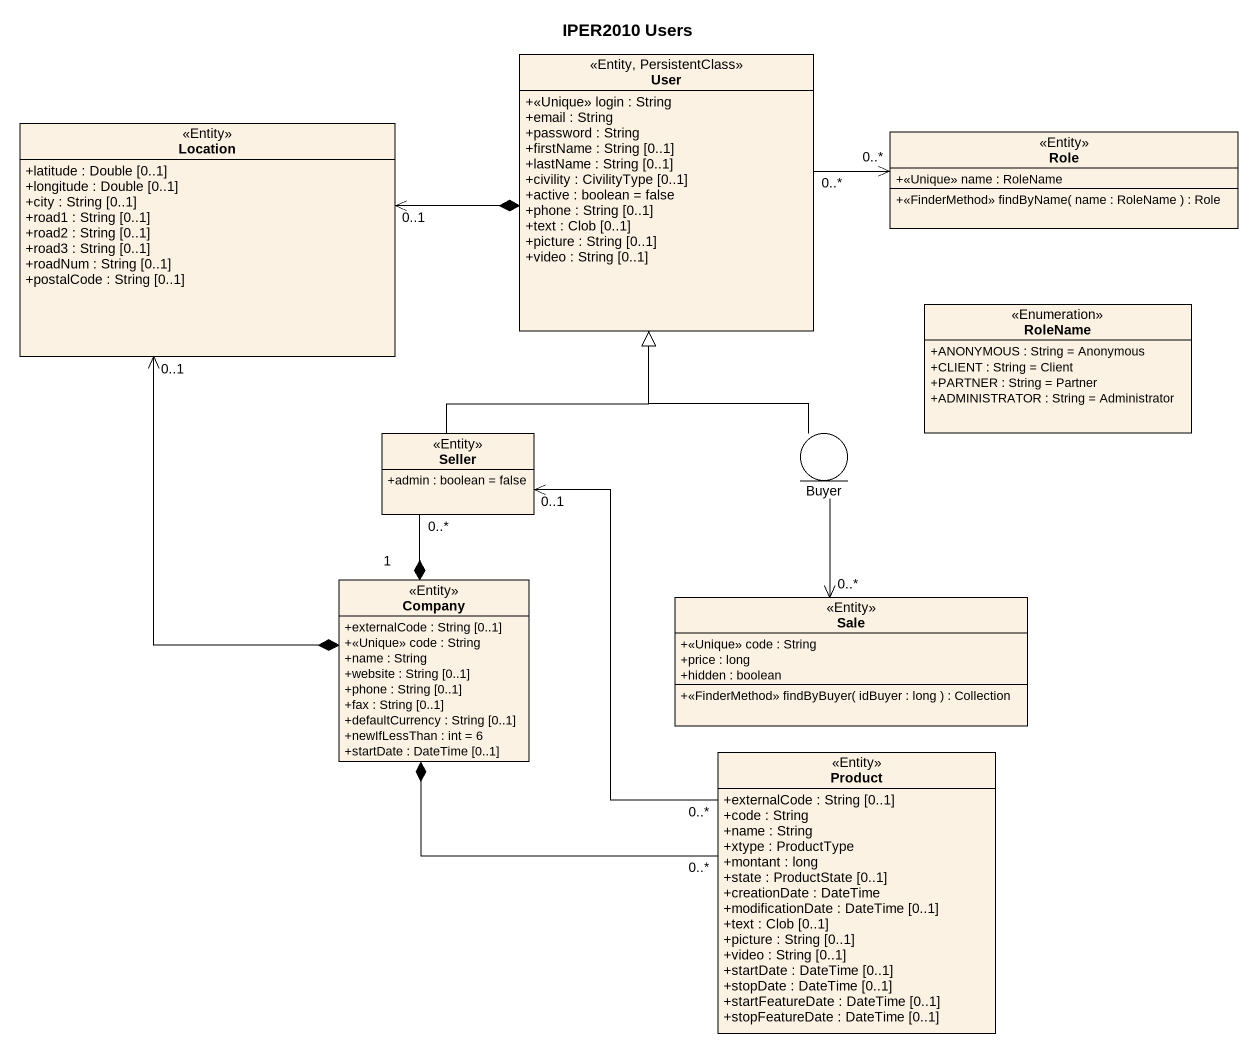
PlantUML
@startuml
title IPER2010 Users
allowmixing
hide circle
hide empty members
skinparam classAttributeIconSize 0
class User <<Entity, PersistentClass>> {
  +<<Unique>> login : String
  +email : String
  +password : String
  +firstName : String [0..1]
  +lastName : String [0..1]
  +civility : CivilityType [0..1]
  +active : boolean = false
  +phone : String [0..1]
  +text : Clob [0..1]
  +picture : String [0..1]
  +video : String [0..1]
}
class Location <<Entity>> {
  +latitude : Double [0..1]
  +longitude : Double [0..1]
  +city : String [0..1]
  +road1 : String [0..1]
  +road2 : String [0..1]
  +road3 : String [0..1]
  +roadNum : String [0..1]
  +postalCode : String [0..1]
}
class Role <<Entity>> {
  +<<Unique>> name : RoleName
  +<<FinderMethod>> findByName( name : RoleName ) : Role
}
class RoleName <<Enumeration>> {
  +ANONYMOUS : String = Anonymous
  +CLIENT : String = Client
  +PARTNER : String = Partner
  +ADMINISTRATOR : String = Administrator
}
class Seller <<Entity>> {
  +admin : boolean = false
}
entity Buyer
class Company <<Entity>> {
  +externalCode : String [0..1]
  +<<Unique>> code : String
  +name : String
  +website : String [0..1]
  +phone : String [0..1]
  +fax : String [0..1]
  +defaultCurrency : String [0..1]
  +newIfLessThan : int = 6
  +startDate : DateTime [0..1]
}
class Sale <<Entity>> {
  +<<Unique>> code : String
  +price : long
  +hidden : boolean
  +<<FinderMethod>> findByBuyer( idBuyer : long ) : Collection
}
class Product <<Entity>> {
  +externalCode : String [0..1]
  +code : String
  +name : String
  +xtype : ProductType
  +montant : long
  +state : ProductState [0..1]
  +creationDate : DateTime
  +modificationDate : DateTime [0..1]
  +text : Clob [0..1]
  +picture : String [0..1]
  +video : String [0..1]
  +startDate : DateTime [0..1]
  +stopDate : DateTime [0..1]
  +startFeatureDate : DateTime [0..1]
  +stopFeatureDate : DateTime [0..1]
}
User *-left-> "0..1" Location
User "0..*" -right-> "0..*" Role
Seller -up-|> User
Buyer -up-|> User
Buyer --> "0..*" Sale
Company *-up-> "0..1" Location
Company "1" *-up- "0..*" Seller
Company *-right- "0..*" Product
Product "0..*" -up-> "0..1" Seller
@enduml
